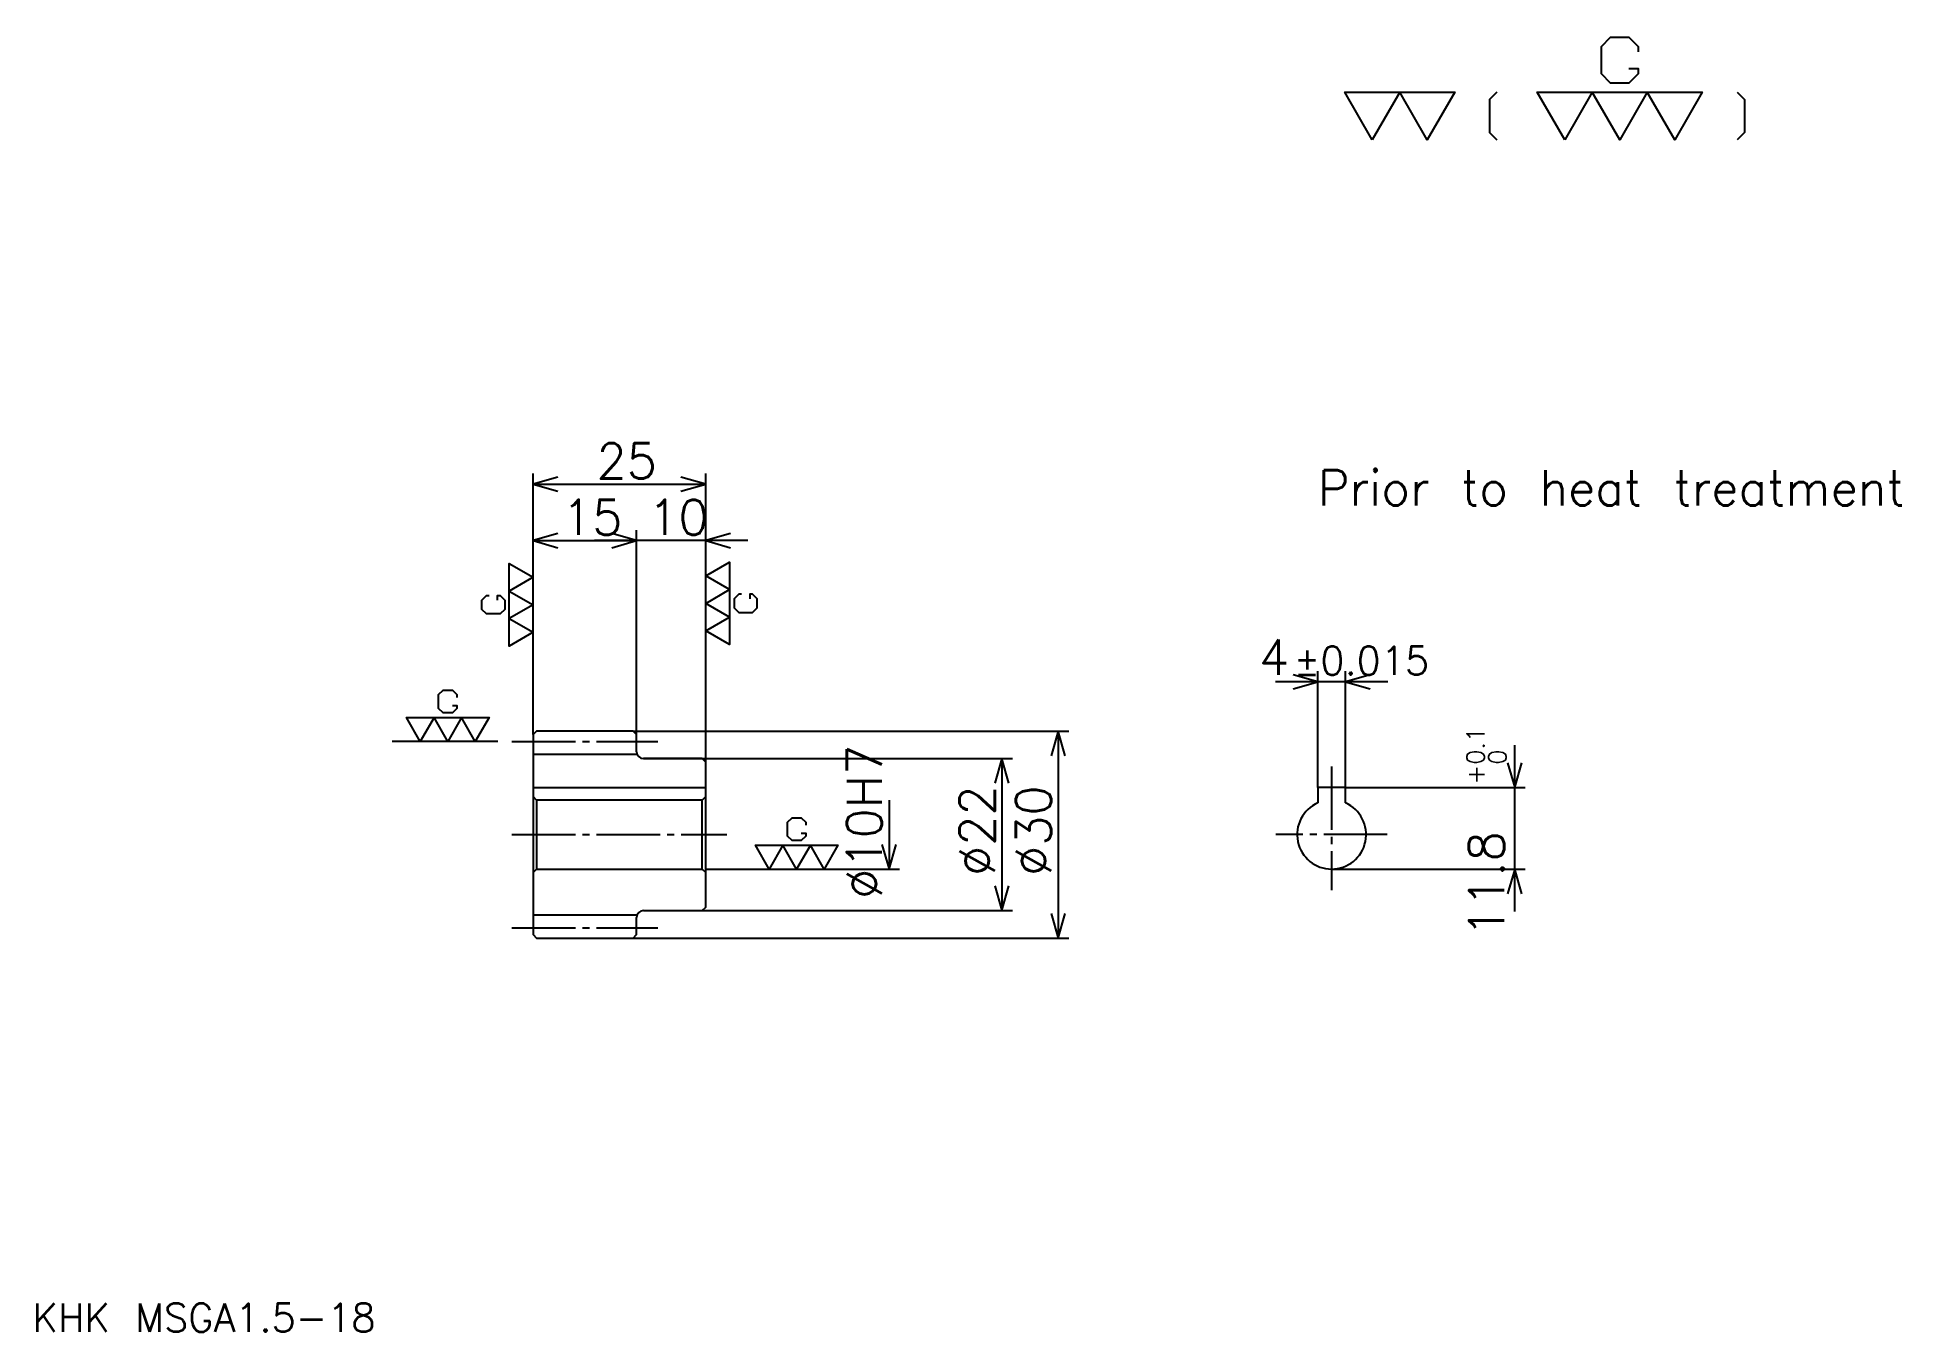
# Model space of a CAD drawing. Extents: x 11 to 281, y 11 to 199.
import ezdxf

# ---------------------------------------------------------------- set-up
doc = ezdxf.new("R2010")
doc.units = 0
doc.linetypes.add('DASHDOT', pattern=[12.260869, 9.195652, -1.021739, 1.021739, -1.021739])
doc.layers.get('0').update_dxf_attribs({"linetype": 'CONTINUOUS'})
doc.layers.add('DASHDOT', color=6, linetype='DASHDOT')
doc.styles.add('KANJI', font='TXT', dxfattribs={"bigfont": 'BIGFONT'})

msp = doc.modelspace()

# ---------------------------------------------------------------- linework, layer by layer
at = {"color": 5}
for p, q in [((82.760864, 98.271744), (82.760864, 135.565216)), ((107.760864, 98.271744), (107.760864, 135.565216)), ((82.760864, 134.032608), (107.760864, 134.032608)), ((97.760864, 98.271744), (97.760864, 127.391312)), ((82.760864, 125.858704), (97.760864, 125.858704)), ((113.891296, 125.858704), (91.630432, 125.858704)), ((206.586945, 105.397827), (190.32608, 105.397827)), ((196.456512, 90.071747), (196.456512, 106.930435)), ((200.456512, 90.071747), (200.456512, 106.930435)), ((82.760864, 97.771744), (82.760864, 98.271744)), ((97.260864, 98.271744), (107.760864, 98.271744)), ((97.760864, 97.771744), (97.760864, 98.271744)), ((107.760864, 98.271744), (160.380432, 98.271744)), ((107.760864, 93.771744), (107.760864, 98.271744)), ((158.847824, 98.271744), (158.847824, 68.271744)), ((224.978256, 72.141312), (224.978256, 96.202179)), ((98.760864, 94.271744), (107.760864, 94.271744)), ((107.760864, 94.271744), (152.206512, 94.271744)), ((150.673904, 94.271744), (150.673904, 72.271744)), ((200.456512, 90.071747), (226.510864, 90.071747)), ((134.32608, 88.271744), (134.32608, 78.271744)), ((107.760864, 78.271744), (135.858688, 78.271744)), ((198.456512, 78.271744), (226.510864, 78.271744)), ((98.760864, 72.271744), (107.760864, 72.271744)), ((107.760864, 72.271744), (152.206512, 72.271744)), ((97.260864, 68.271744), (107.760864, 68.271744)), ((107.760864, 68.271744), (160.380432, 68.271744))]:
    msp.add_line(p, q, dxfattribs=at)
at = {"color": 7}
msp.add_line((77.652168, 96.771744), (62.32608, 96.771744), dxfattribs=at)
at = {"color": 4}
for p, q in [((82.760864, 94.896744), (97.760864, 94.896744)), ((82.760864, 90.071747), (107.760864, 90.071747)), ((83.260864, 88.271744), (83.260864, 78.271744)), ((107.260864, 88.271744), (107.760864, 88.771744)), ((107.260864, 78.271744), (107.760864, 77.771744)), ((82.760864, 71.646744), (97.760864, 71.646744))]:
    msp.add_line(p, q, dxfattribs=at)
at = {"color": 7}
for points in [[(241.539124, 194.273468), (242.867386, 194.273468), (242.867386, 193.476517), (241.539124, 192.148254), (238.882599, 192.148254), (237.554352, 193.476517), (237.554352, 197.461304), (238.882599, 198.789566), (241.539124, 198.789566), (242.867386, 197.461304), (242.867386, 196.664337)], [(204.347824, 183.91304), (200.363037, 190.819992), (216.30217, 190.819992), (212.317383, 183.91304), (208.332611, 190.819992), (204.347824, 183.91304)], [(222.41217, 190.819992), (221.349564, 189.757385), (221.349564, 184.975647), (222.41217, 183.91304)], [(232.241302, 183.91304), (228.256516, 190.819992), (252.165222, 190.819992), (248.180435, 183.91304), (244.195648, 190.819992), (240.210876, 183.91304), (236.226089, 190.819992), (232.241302, 183.91304)], [(257.212616, 190.819992), (258.275208, 189.757385), (258.275208, 184.975647), (257.212616, 183.91304)], [(82.760864, 112.576096), (79.307388, 110.583702), (79.307388, 122.538048), (82.760864, 120.545654), (79.307388, 118.553268), (82.760864, 116.560875), (79.307388, 114.568481), (82.760864, 112.576096)], [(107.760864, 120.75), (111.21434, 122.742393), (111.21434, 110.788048), (107.760864, 112.780441), (111.21434, 114.772827), (107.760864, 116.765221), (111.21434, 118.757614), (107.760864, 120.75)], [(77.580643, 117.225006), (77.580643, 117.889137), (77.979126, 117.889137), (78.643257, 117.225006), (78.643257, 115.896744), (77.979126, 115.232613), (75.986732, 115.232613), (75.322601, 115.896744), (75.322601, 117.225006), (75.986732, 117.889137), (76.385208, 117.889137)], [(112.941086, 118.093483), (112.542603, 118.093483), (111.878471, 117.429352), (111.878471, 116.101089), (112.542603, 115.436958), (114.534996, 115.436958), (115.199127, 116.101089), (115.199127, 117.429352), (114.534996, 118.093483), (114.13652, 118.093483), (114.13652, 117.429352)], [(71.061951, 101.951965), (71.726082, 101.951965), (71.726082, 101.553482), (71.061951, 100.889351), (69.733688, 100.889351), (69.069557, 101.553482), (69.069557, 103.545876), (69.733688, 104.210007), (71.061951, 104.210007), (71.726082, 103.545876), (71.726082, 103.1474)], [(66.41304, 96.771744), (64.420647, 100.22522), (76.374992, 100.22522), (74.382607, 96.771744), (72.390213, 100.22522), (70.39782, 96.771744), (68.405426, 100.22522), (66.41304, 96.771744)], [(121.605431, 83.451965), (122.269562, 83.451965), (122.269562, 83.053482), (121.605431, 82.389351), (120.277168, 82.389351), (119.613037, 83.053482), (119.613037, 85.045876), (120.277168, 85.710007), (121.605431, 85.710007), (122.269562, 85.045876), (122.269562, 84.6474)], [(116.956512, 78.271744), (114.964127, 81.72522), (126.918472, 81.72522), (124.926086, 78.271744), (122.933685, 81.72522), (120.941299, 78.271744), (118.948906, 81.72522), (116.956512, 78.271744)]]:
    msp.add_lwpolyline(points, dxfattribs=at)
at = {"color": 5}
for points in [[(86.336952, 135.054352), (82.760864, 134.032608), (86.336952, 133.010864)], [(104.184776, 133.010864), (107.760864, 134.032608), (104.184776, 135.054352)], [(86.336952, 126.88044), (82.760864, 125.858704), (86.336952, 124.83696)], [(94.184776, 124.83696), (97.760864, 125.858704), (94.184776, 126.88044)], [(94.184776, 124.83696), (97.760864, 125.858704), (94.184776, 126.88044)], [(111.336952, 126.88044), (107.760864, 125.858704), (111.336952, 124.83696)], [(192.880432, 104.376091), (196.456512, 105.397827), (192.880432, 106.419571)], [(204.032608, 106.419571), (200.456512, 105.397827), (204.032608, 104.376091)], [(159.869568, 94.695656), (158.847824, 98.271744), (157.82608, 94.695656)], [(151.695648, 90.695656), (150.673904, 94.271744), (149.652161, 90.695656)], [(223.956512, 93.647827), (224.978256, 90.071747), (226, 93.647827)], [(133.304337, 81.847832), (134.32608, 78.271744), (135.347824, 81.847832)], [(149.652161, 75.847832), (150.673904, 72.271744), (151.695648, 75.847832)], [(226, 74.695656), (224.978256, 78.271744), (223.956512, 74.695656)], [(157.82608, 71.847832), (158.847824, 68.271744), (159.869568, 71.847832)]]:
    msp.add_lwpolyline(points, dxfattribs=at)
at = {"color": 4}
for points in [[(97.760864, 95.271744), (97.760864, 97.771744), (97.260864, 98.271744), (83.260864, 98.271744), (82.760864, 97.771744), (82.760864, 77.771744)], [(98.760864, 72.271744), (107.260864, 72.271744), (107.760864, 72.771744), (107.760864, 93.771744), (107.260864, 94.271744), (98.760864, 94.271744)], [(200.456512, 87.854317), (200.456512, 90.071747), (196.456512, 90.071747), (196.456512, 87.854317)], [(82.760864, 77.771744), (83.260864, 78.271744), (107.260864, 78.271744), (107.260864, 88.271744), (83.260864, 88.271744), (82.760864, 88.771744)], [(82.760864, 77.771744), (82.760864, 68.771744), (83.260864, 68.271744), (97.260864, 68.271744), (97.760864, 68.771744), (97.760864, 71.271744)]]:
    msp.add_lwpolyline(points, dxfattribs=at)
for centre, radius, start, end in [((98.760864, 95.271744), 1, 180, 270), ((198.456512, 83.271744), 5, 113.57817801, 66.42182199), ((98.760864, 71.271744), 1, 90, 180)]:
    msp.add_arc(centre, radius, start, end, dxfattribs=at)
at = {"layer": 'DASHDOT', "color": 7}
for p, q in [((79.695648, 96.771744), (100.82608, 96.771744)), ((198.456512, 93.136963), (198.456512, 75.206528)), ((79.695648, 83.271744), (110.82608, 83.271744)), ((206.521729, 83.271744), (190.391296, 83.271744)), ((79.695648, 69.771744), (100.82608, 69.771744))]:
    msp.add_line(p, q, dxfattribs=at)

# ---------------------------------------------------------------- texts
at = {"color": 7, "style": 'KANJI'}
for s, height, p in [('25', 5.108696, (91.940216, 134.850006)), ('Prior to heat treatment', 5.108696, (196.456512, 130.941315)), ('15', 5.108696, (86.940216, 126.676086)), ('10', 5.108696, (99.440216, 126.676086)), ('4', 5.108696, (187.911163, 106.419571)), ('%%p0.015', 4.086957, (192.96814, 106.419571)), ('KHK MSGA1.5-18', 4.086957, (10.217391, 11.23913))]:
    msp.add_text(s, height=height, dxfattribs=at).set_placement(p)
for s, height, p in [('0.1', 2.554348, (220.584778, 93.398346)), ('%%c10H7', 5.108696, (133.304337, 73.948372)), ('0', 2.554348, (223.752167, 93.398346)), ('+', 2.554348, (220.584778, 90.537476)), ('%%c22', 5.108696, (149.652161, 77.269028)), ('%%c30', 5.108696, (157.82608, 77.269028)), ('11.8', 5.108696, (223.445648, 68.425018))]:
    msp.add_text(s, height=height, rotation=90, dxfattribs=at).set_placement(p)

doc.saveas('drawing.dxf')
